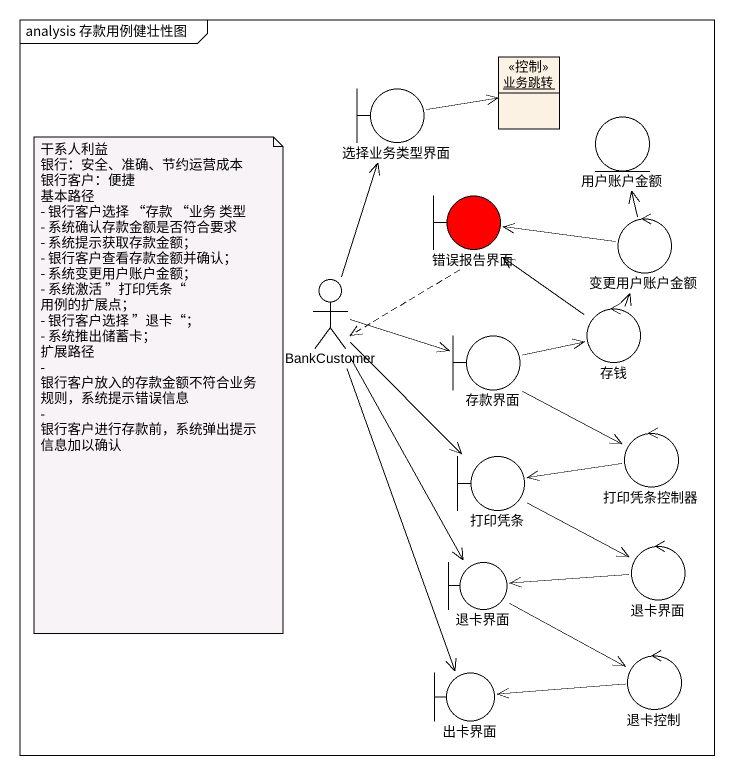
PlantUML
@startuml
mainframe analysis 存款用例健壮性图
allowmixing
hide circle
hide empty members
boundary 选择业务类型界面
object 业务跳转 <<控制>>
entity 用户账户金额
boundary 错误报告界面 #FF0000
control 变更用户账户金额
actor BankCustomer
control 存钱
boundary 存款界面
control 打印凭条控制器
boundary 打印凭条
control 退卡界面
boundary "退卡界面" as 退卡界面_2
control 退卡控制
boundary 出卡界面
选择业务类型界面 -right-> 业务跳转
错误报告界面 ..> BankCustomer
变更用户账户金额 -up-> 用户账户金额
变更用户账户金额 -left-> 错误报告界面
BankCustomer -up-> 选择业务类型界面
BankCustomer -right-> 存款界面
BankCustomer --> 打印凭条
BankCustomer --> 退卡界面_2
BankCustomer --> 出卡界面
存钱 -up-> 错误报告界面
存钱 -up-> 变更用户账户金额
存款界面 -right-> 存钱
存款界面 --> 打印凭条控制器
打印凭条控制器 -left-> 打印凭条
打印凭条 -right-> 退卡界面
退卡界面 -left-> 退卡界面_2
退卡界面_2 --> 退卡控制
退卡控制 -left-> 出卡界面
note as N1
  干系人利益
  银行：安全、准确、节约运营成本
  银行客户：便捷
  基本路径
  - 银行客户选择 “存款 “业务 类型
  - 系统确认存款金额是否符合要求
  - 系统提示获取存款金额；
  - 银行客户查看存款金额并确认；
  - 系统变更用户账户金额；
  - 系统激活 ”打印凭条“ 用例的扩展点；
  - 银行客户选择 ”退卡“；
  - 系统推出储蓄卡；
  扩展路径
  - 银行客户放入的存款金额不符合业务规则，系统提示错误信息
  - 银行客户进行存款前，系统弹出提示信息加以确认
end note
@enduml
